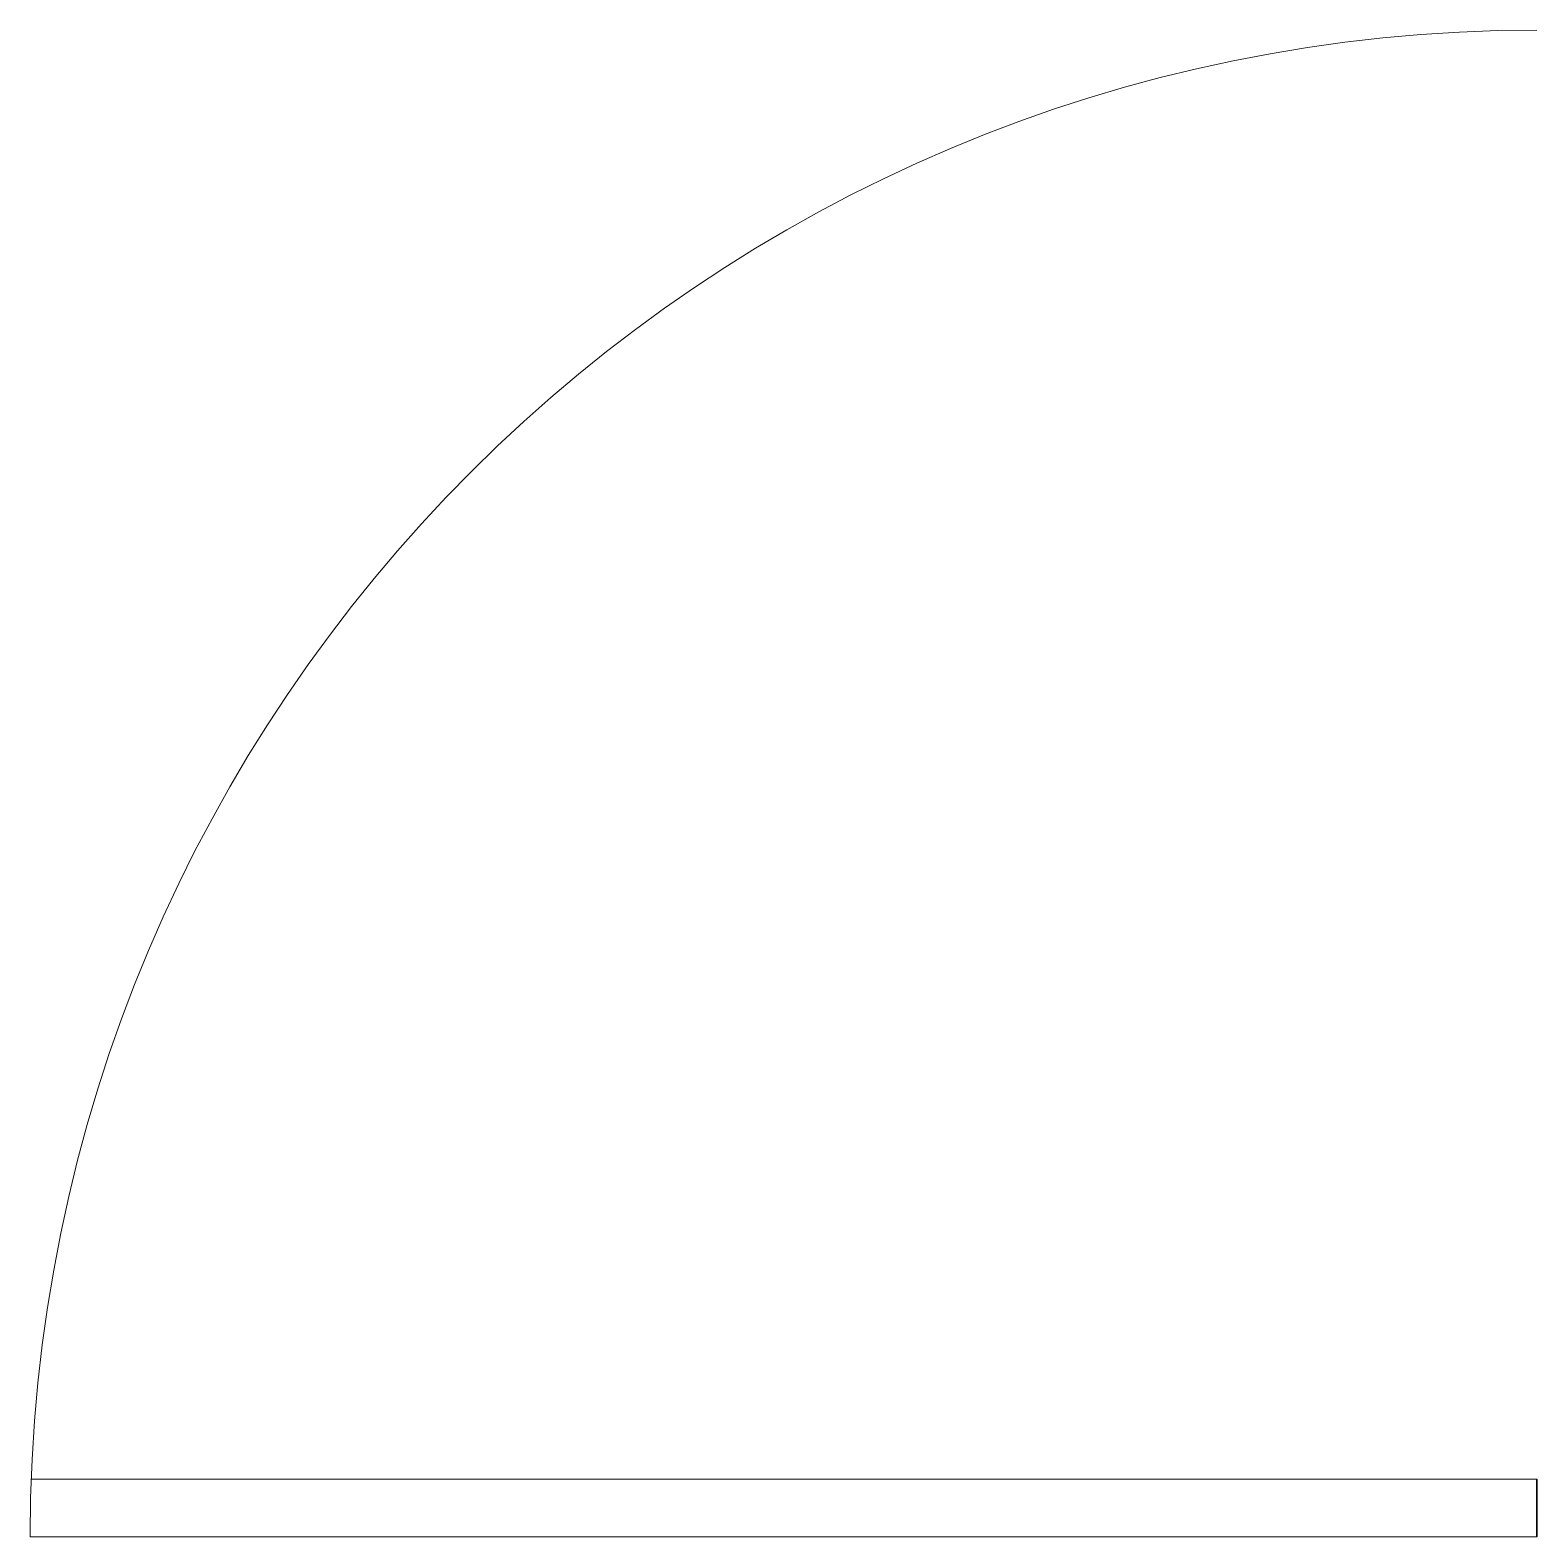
# Model space of a CAD drawing. Header units: inches. Extents: x 313.8 to 349.8, y -377.6 to -341.6.
import ezdxf

# ---------------------------------------------------------------- set-up
doc = ezdxf.new("R2010")
doc.units = ezdxf.units.IN
doc.header["$MEASUREMENT"] = 0
doc.layers.add('A201-Floorplan-2nd-floor', color=3, linetype='Continuous', lineweight=9)

msp = doc.modelspace()

# ---------------------------------------------------------------- linework, layer by layer
at = {"layer": 'A201-Floorplan-2nd-floor'}
for p, q in [((313.845, -376.265), (349.819, -376.265)), ((313.819, -377.64), (349.819, -377.64))]:
    msp.add_line(p, q, dxfattribs=at)
at = {"layer": 'A201-Floorplan-2nd-floor', "lineweight": 30}
msp.add_line((349.819, -376.265), (349.819, -377.64), dxfattribs=at)
at = {"layer": 'A201-Floorplan-2nd-floor'}
msp.add_arc((349.819, -377.64), 36, 90, 180, dxfattribs=at)

doc.saveas('drawing.dxf')
